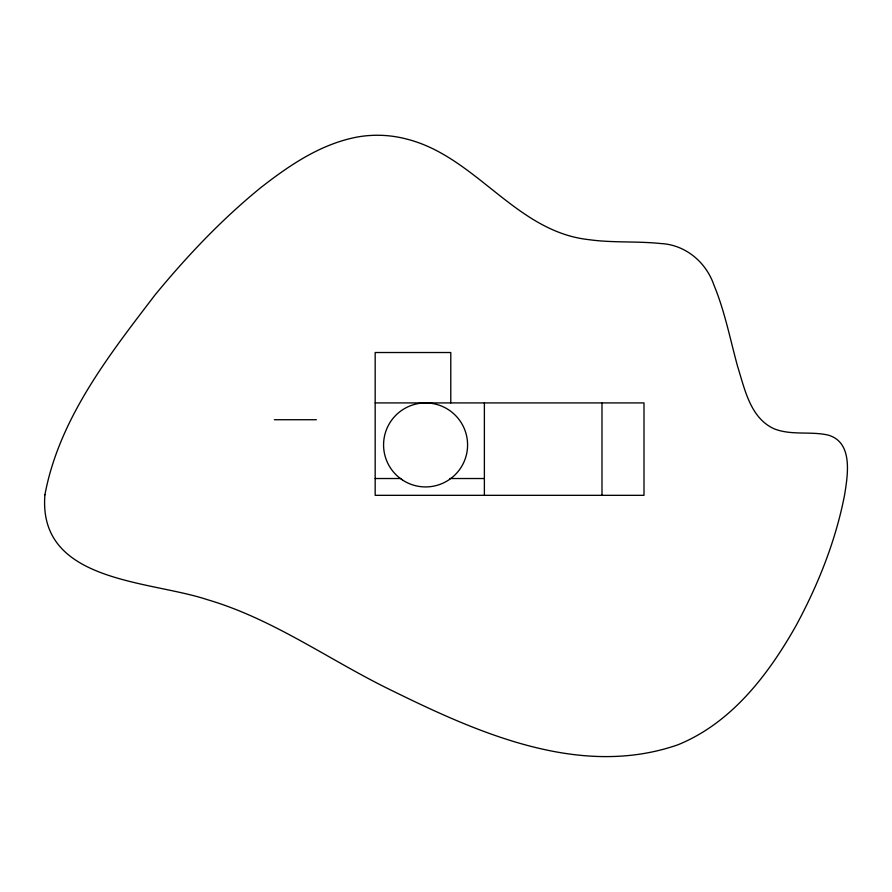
<?xml version="1.0" encoding="UTF-8"?>
<svg xmlns="http://www.w3.org/2000/svg" width="892" height="892" viewBox="0 0 892 892"><rect width="100%" height="100%" fill="white"/><g stroke="black" fill="none" stroke-linecap="round" stroke-linejoin="round"><path stroke-width="1.34" d="M375.175 402.916L644.002 402.916L644.002 495.328L375.175 495.328L375.175 352.518L450.783 352.518L450.783 402.916M274.357 419.719L316.37 419.719M375.175 478.525L401.433 478.525M449.824 478.525L484.378 478.525M601.988 402.916L601.988 495.328M484.378 402.916L484.378 495.328M44.923 494.77C37.709 582.699 148.953 580.224 207.301 599.647C272.216 618.669 327.698 658.887 387.786 688.546C475.748 731.875 579.153 779.14 677.942 744.787C731.741 722.899 768.625 674.33 796.311 625.181C818.365 584.26 835.804 540.485 844.624 494.737C847.734 475.146 853.399 442.399 828.233 435.106C810.393 431.026 791.338 435.686 774 428.751C750.094 417.791 744.686 388.789 737.517 366.133C730.102 338.96 724.717 311.085 713.901 284.972C706.007 261.969 685.212 244.598 660.559 243.527C636.687 241.03 612.548 243.003 588.742 239.636C515.777 231.697 476.15 156.646 406.897 139.13A114.778 114.778 0 0 0 358.662 136.788C321.599 143.356 289.655 165.042 260.564 187.811C221.684 219.465 187.075 256.026 155.241 294.672C109.225 354.904 59.151 418.471 44.923 494.77M402.604 480.086A42.002 42.002 0 0 0 467.519 447.238A42.002 42.002 0 0 0 406.618 407.443A42.002 42.002 0 0 0 402.604 480.086"/></g></svg>
